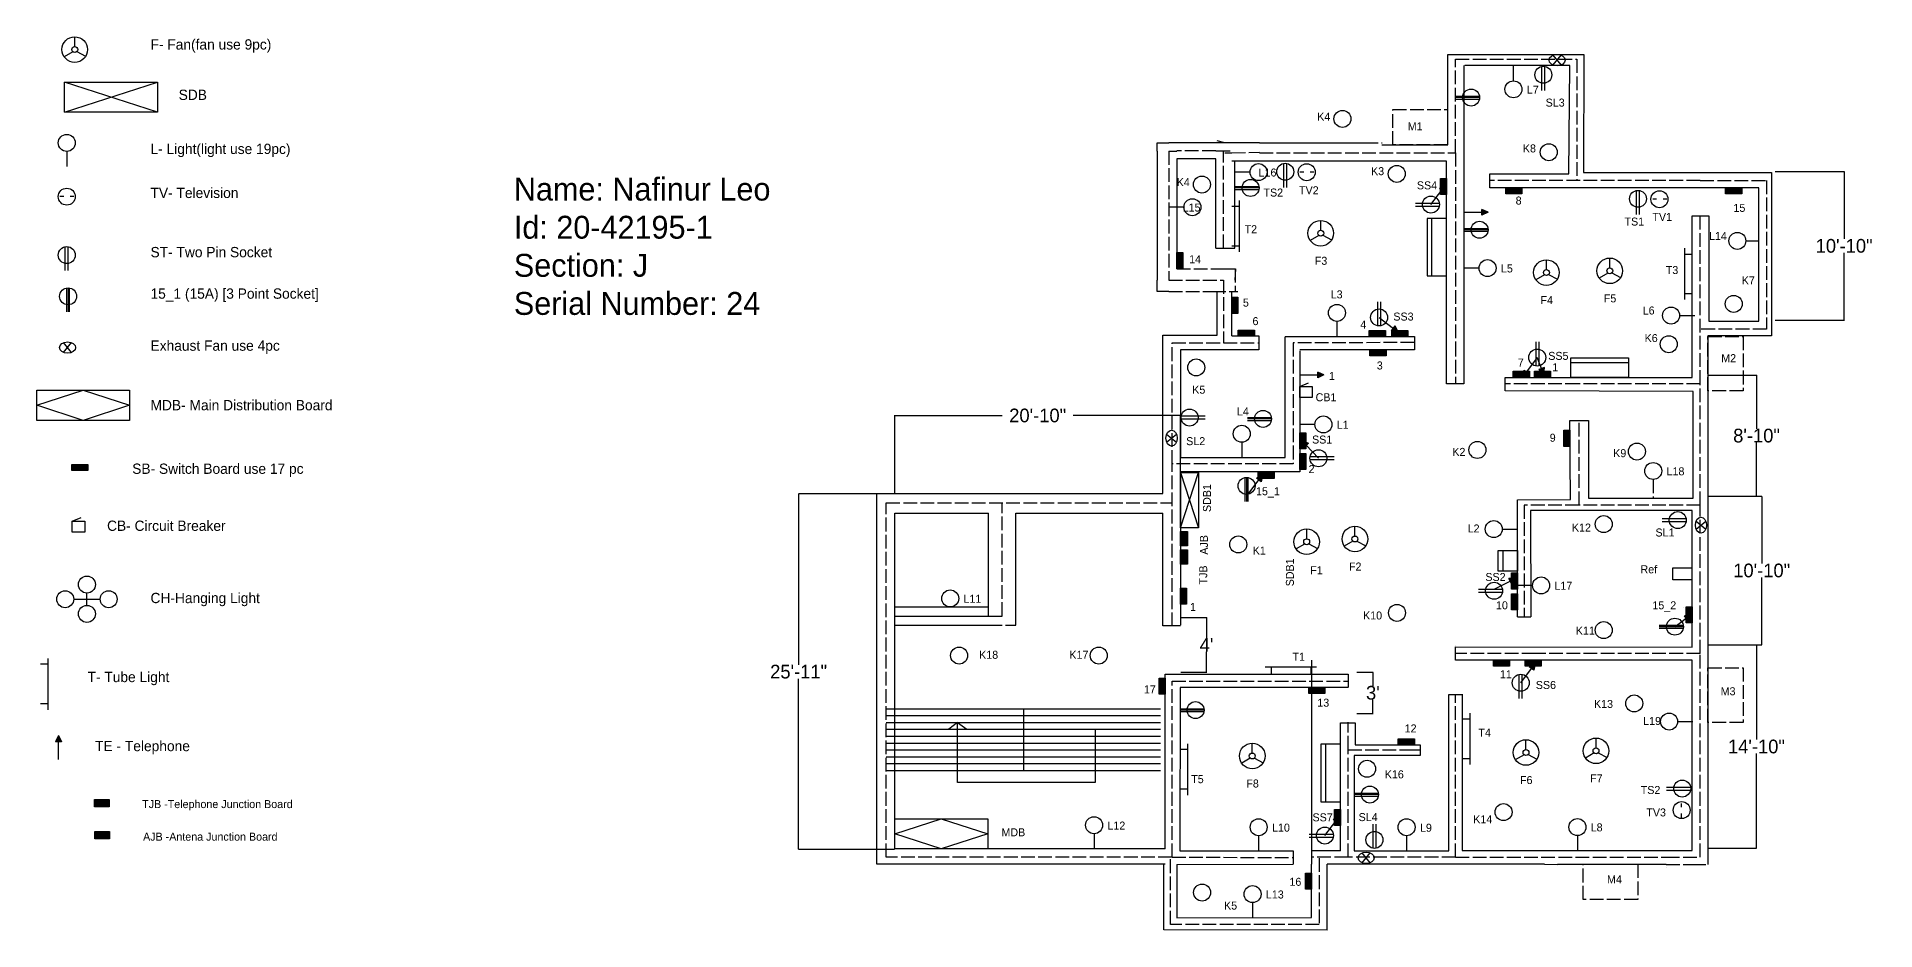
# Model space of a CAD drawing. Header units: feet. Extents: x 5882 to 13044, y -447 to 550.
# Drawn here: x 5882 to 7490, y -447 to 334 of the extents above; entities that cross this region are included whole.
import ezdxf

# ---------------------------------------------------------------- set-up
doc = ezdxf.new("R2010")
doc.units = ezdxf.units.FT
doc.header["$MEASUREMENT"] = 0
doc.linetypes.add('ACAD_ISO02W100', pattern=[15, 12, -3])
doc.dimstyles.get("Standard").update_dxf_attribs({"dimtxt": 0.18, "dimasz": 0.18, "dimexe": 0.18, "dimexo": 0.0625, "dimgap": 0.09, "dimtad": 0, "dimtih": 1, "dimtoh": 1, "dimdec": 4, "dimzin": 0, "dimdsep": 46, "dimtxsty": 'Standard', "dimcen": 0.09, "dimadec": 0, "dimazin": 0, "dimtfac": 1, "dimtdec": 4, "dimtofl": 0, "dimtmove": 0, "dimatfit": 3, "dimfxl": 1, "dimtolj": 1, "dimtzin": 0, "dimarcsym": 0})

# ---------------------------------------------------------------- blocks, each defined once
blk = doc.blocks.new('*D3')
at = {"color": 0, "linetype": 'ByBlock', "lineweight": -2, "transparency": 16777216}
for p, q in [((7344.7, -197.6), (7386.5, -197.6)), ((7386.3, -197.8), (7386.3, -280.5)), ((7386.3, -375.5), (7386.3, -292.7)), ((7344.7, -375.6), (7386.5, -375.6))]:
    blk.add_line(p, q, dxfattribs=at)
at = {"color": 0, "linetype": 'ByBlock', "transparency": 16777216}
for points in [[(7386.3, -197.8), (7386.4, -197.8), (7386.3, -197.6)], [(7386.3, -375.5), (7386.4, -375.5), (7386.3, -375.6)]]:
    blk.add_solid(points, dxfattribs=at)
at = {"layer": 'Defpoints', "color": 0, "linetype": 'ByBlock', "transparency": 16777216}
for p in [(7344.6, -197.6), (7386.3, -197.6), (7344.6, -375.6)]:
    blk.add_point(p, dxfattribs=at)
at = {"color": 0, "linetype": 'ByBlock', "transparency": 16777216, "insert": (7386.3, -286.6), "char_height": 12, "attachment_point": 5}
blk.add_mtext('\\A1;14\'-10"', dxfattribs=at)
blk = doc.blocks.new('*D4')
at = {"color": 0, "linetype": 'ByBlock', "lineweight": -2, "transparency": 16777216}
for p, q in [((7344.7, -67.6), (7391, -67.6)), ((7390.9, -67.8), (7390.9, -126.5)), ((7390.9, -197.5), (7390.9, -138.7)), ((7344.7, -197.6), (7391, -197.6))]:
    blk.add_line(p, q, dxfattribs=at)
at = {"color": 0, "linetype": 'ByBlock', "transparency": 16777216}
for points in [[(7390.8, -67.8), (7390.9, -67.8), (7390.9, -67.6)], [(7390.8, -197.5), (7390.9, -197.5), (7390.9, -197.6)]]:
    blk.add_solid(points, dxfattribs=at)
at = {"layer": 'Defpoints', "color": 0, "linetype": 'ByBlock', "transparency": 16777216}
for p in [(7344.6, -67.6), (7390.9, -67.6), (7344.6, -197.6)]:
    blk.add_point(p, dxfattribs=at)
at = {"color": 0, "linetype": 'ByBlock', "transparency": 16777216, "insert": (7390.9, -132.6), "char_height": 12, "attachment_point": 5}
blk.add_mtext('\\A1;10\'-10"', dxfattribs=at)
blk = doc.blocks.new('*D5')
at = {"color": 0, "linetype": 'ByBlock', "lineweight": -2, "transparency": 16777216}
for p, q in [((7344.7, 38.4), (7386.6, 38.4)), ((7386.4, 38.2), (7386.4, -8.5)), ((7386.4, -67.5), (7386.4, -20.7)), ((7344.7, -67.6), (7386.6, -67.6))]:
    blk.add_line(p, q, dxfattribs=at)
at = {"color": 0, "linetype": 'ByBlock', "transparency": 16777216}
for points in [[(7386.3, 38.2), (7386.4, 38.2), (7386.4, 38.4)], [(7386.3, -67.5), (7386.4, -67.5), (7386.4, -67.6)]]:
    blk.add_solid(points, dxfattribs=at)
at = {"layer": 'Defpoints', "color": 0, "linetype": 'ByBlock', "transparency": 16777216}
for p in [(7344.6, 38.4), (7386.4, 38.4), (7344.6, -67.6)]:
    blk.add_point(p, dxfattribs=at)
at = {"color": 0, "linetype": 'ByBlock', "transparency": 16777216, "insert": (7386.4, -14.6), "char_height": 12, "attachment_point": 5}
blk.add_mtext('\\A1;8\'-10"', dxfattribs=at)
blk = doc.blocks.new('*D6')
at = {"color": 0, "linetype": 'ByBlock', "lineweight": -2, "transparency": 16777216}
for p, q in [((7402.7, 216.4), (7463.2, 216.4)), ((7463, 216.2), (7463, 157.5)), ((7463, 86.5), (7463, 145.3)), ((7402.7, 86.4), (7463.2, 86.4))]:
    blk.add_line(p, q, dxfattribs=at)
at = {"color": 0, "linetype": 'ByBlock', "transparency": 16777216}
for points in [[(7463, 216.2), (7463.1, 216.2), (7463, 216.4)], [(7463, 86.5), (7463.1, 86.5), (7463, 86.4)]]:
    blk.add_solid(points, dxfattribs=at)
at = {"layer": 'Defpoints', "color": 0, "linetype": 'ByBlock', "transparency": 16777216}
for p in [(7402.6, 216.4), (7463, 216.4), (7402.6, 86.4)]:
    blk.add_point(p, dxfattribs=at)
at = {"color": 0, "linetype": 'ByBlock', "transparency": 16777216, "insert": (7463, 151.4), "char_height": 12, "attachment_point": 5}
blk.add_mtext('\\A1;10\'-10"', dxfattribs=at)
blk = doc.blocks.new('*D7')
at = {"color": 0, "linetype": 'ByBlock', "lineweight": -2, "transparency": 16777216}
for p, q in [((6632.5, -65.6), (6548.3, -65.6)), ((6548.5, -65.8), (6548.5, -215)), ((6548.5, -376.4), (6548.5, -227.2)), ((6632.5, -376.6), (6548.3, -376.6))]:
    blk.add_line(p, q, dxfattribs=at)
at = {"color": 0, "linetype": 'ByBlock', "transparency": 16777216}
for points in [[(6548.5, -65.8), (6548.6, -65.8), (6548.5, -65.6)], [(6548.5, -376.4), (6548.6, -376.4), (6548.5, -376.6)]]:
    blk.add_solid(points, dxfattribs=at)
at = {"layer": 'Defpoints', "color": 0, "linetype": 'ByBlock', "transparency": 16777216}
for p in [(6548.5, -65.6), (6632.6, -65.6), (6632.6, -376.6)]:
    blk.add_point(p, dxfattribs=at)
at = {"color": 0, "linetype": 'ByBlock', "transparency": 16777216, "insert": (6548.5, -221.1), "char_height": 12, "attachment_point": 5}
blk.add_mtext('\\A1;25\'-11"', dxfattribs=at)
blk = doc.blocks.new('*D8')
at = {"color": 0, "linetype": 'ByBlock', "lineweight": -2, "transparency": 16777216}
for p, q in [((6632.6, -65.6), (6632.6, 3.2)), ((6632.8, 3), (6726.5, 3)), ((6882.4, 3), (6788.7, 3)), ((6882.6, -65.6), (6882.6, 3.2))]:
    blk.add_line(p, q, dxfattribs=at)
at = {"color": 0, "linetype": 'ByBlock', "transparency": 16777216}
for points in [[(6632.8, 3), (6632.8, 2.9), (6632.6, 3)], [(6882.4, 3), (6882.4, 2.9), (6882.6, 3)]]:
    blk.add_solid(points, dxfattribs=at)
at = {"layer": 'Defpoints', "color": 0, "linetype": 'ByBlock', "transparency": 16777216}
for p in [(6882.6, 3), (6632.6, -65.6), (6882.6, -65.6)]:
    blk.add_point(p, dxfattribs=at)
at = {"color": 0, "linetype": 'ByBlock', "transparency": 16777216, "insert": (6757.6, 3), "char_height": 12, "attachment_point": 5}
blk.add_mtext('\\A1;20\'-10"', dxfattribs=at)
blk = doc.blocks.new('*D9')
at = {"color": 0, "linetype": 'ByBlock', "lineweight": -2, "transparency": 16777216}
for p, q in [((6882.7, -173.6), (6905.5, -173.6)), ((6905.3, -173.8), (6905.3, -191.5)), ((6905.3, -221.5), (6905.3, -203.7)), ((6882.7, -221.6), (6905.5, -221.6))]:
    blk.add_line(p, q, dxfattribs=at)
at = {"color": 0, "linetype": 'ByBlock', "transparency": 16777216}
for points in [[(6905.3, -173.8), (6905.4, -173.8), (6905.3, -173.6)], [(6905.3, -221.5), (6905.4, -221.5), (6905.3, -221.6)]]:
    blk.add_solid(points, dxfattribs=at)
at = {"layer": 'Defpoints', "color": 0, "linetype": 'ByBlock', "transparency": 16777216}
for p in [(6882.6, -173.6), (6882.6, -221.6), (6905.3, -221.6)]:
    blk.add_point(p, dxfattribs=at)
at = {"color": 0, "linetype": 'ByBlock', "transparency": 16777216, "insert": (6905.3, -197.6), "char_height": 12, "attachment_point": 5}
blk.add_mtext("\\A1;4'", dxfattribs=at)
blk = doc.blocks.new('*D10')
at = {"color": 0, "linetype": 'ByBlock', "lineweight": -2, "transparency": 16777216}
for p, q in [((7036.7, -221.6), (7051, -221.6)), ((7050.8, -221.8), (7050.8, -233.5)), ((7050.8, -257.5), (7050.8, -245.7)), ((7036.7, -257.6), (7051, -257.6))]:
    blk.add_line(p, q, dxfattribs=at)
at = {"color": 0, "linetype": 'ByBlock', "transparency": 16777216}
for points in [[(7050.8, -221.8), (7050.8, -221.8), (7050.8, -221.6)], [(7050.8, -257.5), (7050.8, -257.5), (7050.8, -257.6)]]:
    blk.add_solid(points, dxfattribs=at)
at = {"layer": 'Defpoints', "color": 0, "linetype": 'ByBlock', "transparency": 16777216}
for p in [(7036.6, -221.6), (7036.6, -257.6), (7050.8, -257.6)]:
    blk.add_point(p, dxfattribs=at)
at = {"color": 0, "linetype": 'ByBlock', "transparency": 16777216, "insert": (7050.8, -239.6), "char_height": 12, "attachment_point": 5}
blk.add_mtext("\\A1;3'", dxfattribs=at)

msp = doc.modelspace()

# ---------------------------------------------------------------- hatches: boundary and pattern name
at = {"linetype": 'ByBlock'}
h = msp.add_hatch(color=256, dxfattribs=at)
h.dxf.hatch_style = 1
h.paths.add_polyline_path([(7109.9, 196.3), (7115.2, 196.3), (7115.2, 210.4), (7109.9, 210.4)])
h = msp.add_hatch(color=256, dxfattribs=at)
h.dxf.hatch_style = 1
h.paths.add_polyline_path([(7114.4, 204.5), (7109.1, 201.7), (7113.2, 198.5)])
h = msp.add_hatch(color=256, dxfattribs=at)
h.dxf.hatch_style = 1
h.paths.add_polyline_path([(7181.1, 197.1), (7181.1, 202.3), (7167, 202.3), (7167, 197.1)])
h = msp.add_hatch(color=256, dxfattribs=at)
h.dxf.hatch_style = 1
h.paths.add_polyline_path([(7373.4, 197.1), (7373.4, 202.3), (7359.3, 202.3), (7359.3, 197.1)])
h = msp.add_hatch(color=256, dxfattribs=at)
h.dxf.hatch_style = 1
h.paths.add_polyline_path([(7151.6, 180.8), (7146.2, 183.4), (7146.2, 178.2)])
h = msp.add_hatch(color=256, dxfattribs=at)
h.dxf.hatch_style = 1
h.paths.add_polyline_path([(6879.2, 131.5), (6884.5, 131.5), (6884.5, 145.6), (6879.2, 145.6)])
h = msp.add_hatch(color=256, dxfattribs=at)
h.dxf.hatch_style = 1
h.paths.add_polyline_path([(6927.3, 92.4), (6932.6, 92.4), (6932.6, 106.5), (6927.3, 106.5)])
h = msp.add_hatch(color=256, dxfattribs=at)
h.dxf.hatch_style = 1
h.paths.add_polyline_path([(7073, 76), (7070.3, 81.4), (7067.1, 77.2)])
h = msp.add_hatch(color=256, dxfattribs=at)
h.dxf.hatch_style = 1
h.paths.add_polyline_path([(6947.2, 77.8), (6933.1, 77.8), (6933.1, 72.6), (6947.2, 72.6)])
h = msp.add_hatch(color=256, dxfattribs=at)
h.dxf.hatch_style = 1
h.paths.add_polyline_path([(7061.7, 77.4), (7047.6, 77.4), (7047.6, 72.2), (7061.7, 72.2)])
h = msp.add_hatch(color=256, dxfattribs=at)
h.dxf.hatch_style = 1
h.paths.add_polyline_path([(7081.5, 77.4), (7067.4, 77.4), (7067.4, 72.2), (7081.5, 72.2)])
h = msp.add_hatch(color=256, dxfattribs=at)
h.dxf.hatch_style = 1
h.paths.add_polyline_path([(7062.3, 60.5), (7048.2, 60.5), (7048.2, 55.2), (7062.3, 55.2)])
h = msp.add_hatch(color=256, dxfattribs=at)
h.dxf.hatch_style = 1
h.paths.add_polyline_path([(7008, 38.5), (7002.6, 41.1), (7002.6, 35.9)])
h = msp.add_hatch(color=256, dxfattribs=at)
h.dxf.hatch_style = 1
h.paths.add_polyline_path([(7187.7, 41.7), (7173.6, 41.7), (7173.6, 36.4), (7187.7, 36.4)])
h = msp.add_hatch(color=256, dxfattribs=at)
h.dxf.hatch_style = 1
h.paths.add_polyline_path([(7181.8, 36.9), (7187.1, 39.6), (7183, 42.8)])
h = msp.add_hatch(color=256, dxfattribs=at)
h.dxf.hatch_style = 1
h.paths.add_polyline_path([(7206.3, 41.7), (7192.2, 41.7), (7192.2, 36.4), (7206.3, 36.4)])
h = msp.add_hatch(color=256, dxfattribs=at)
h.dxf.hatch_style = 1
h.paths.add_polyline_path([(7200.8, 45.1), (7195.9, 43.2), (7200.3, 39.1)])
h = msp.add_hatch(color=256, dxfattribs=at)
h.dxf.hatch_style = 1
h.paths.add_polyline_path([(6986.8, -26.1), (6992.1, -26.1), (6992.1, -12), (6986.8, -12)])
h = msp.add_hatch(color=256, dxfattribs=at)
h.dxf.hatch_style = 1
h.paths.add_polyline_path([(7217.8, -24), (7223.1, -24), (7223.1, -9.9), (7217.8, -9.9)])
h = msp.add_hatch(color=256, dxfattribs=at)
h.dxf.hatch_style = 1
h.paths.add_polyline_path([(6986.8, -44.2), (6992.1, -44.2), (6992.1, -30.1), (6986.8, -30.1)])
h = msp.add_hatch(color=256, dxfattribs=at)
h.dxf.hatch_style = 1
h.paths.add_polyline_path([(6988.8, -18.9), (6990.6, -24.7), (6994.4, -21.1)])
h = msp.add_hatch(color=256, dxfattribs=at)
h.dxf.hatch_style = 1
h.paths.add_polyline_path([(5926.8, -45.1), (5926.8, -39.8), (5912.7, -39.8), (5912.7, -45.1)])
h = msp.add_hatch(color=256, dxfattribs=at)
h.dxf.hatch_style = 1
h.paths.add_polyline_path([(6950.5, -46.8), (6950.5, -52.1), (6964.6, -52.1), (6964.6, -46.8)])
h = msp.add_hatch(color=256, dxfattribs=at)
h.dxf.hatch_style = 1
h.paths.add_polyline_path([(6954.4, -49), (6949.1, -51.8), (6953.2, -54.9)])
h = msp.add_hatch(color=256)
h.dxf.hatch_style = 1
h.paths.add_polyline_path([(6888.7, -98.3), (6882.5, -98.3), (6882.5, -111), (6888.7, -111)])
h = msp.add_hatch(color=256)
h.dxf.hatch_style = 1
h.paths.add_polyline_path([(6888.7, -114.4), (6882.5, -114.4), (6882.5, -127.1), (6888.7, -127.1)])
h = msp.add_hatch(color=256, dxfattribs=at)
h.dxf.hatch_style = 1
h.paths.add_polyline_path([(7175.6, -139.3), (7169.6, -139.5), (7172, -144.2)])
h = msp.add_hatch(color=256, dxfattribs=at)
h.dxf.hatch_style = 1
h.paths.add_polyline_path([(7172.1, -148.8), (7177.3, -148.8), (7177.3, -134.7), (7172.1, -134.7)])
h = msp.add_hatch(color=256, dxfattribs=at)
h.dxf.hatch_style = 1
h.paths.add_polyline_path([(6882.5, -162.1), (6887.8, -162.1), (6887.8, -148), (6882.5, -148)])
h = msp.add_hatch(color=256, dxfattribs=at)
h.dxf.hatch_style = 1
h.paths.add_polyline_path([(7172.1, -167.1), (7177.3, -167.1), (7177.3, -153), (7172.1, -153)])
h = msp.add_hatch(color=256, dxfattribs=at)
h.dxf.hatch_style = 1
h.paths.add_polyline_path([(7329.2, -171.1), (7323.3, -172.2), (7326.4, -176.4)])
h = msp.add_hatch(color=256, dxfattribs=at)
h.dxf.hatch_style = 1
h.paths.add_polyline_path([(7324.8, -178.3), (7330.1, -178.3), (7330.1, -164.2), (7324.8, -164.2)])
h = msp.add_hatch(color=256, dxfattribs=at)
h.dxf.hatch_style = 1
h.paths.add_polyline_path([(7170.4, -211), (7156.2, -211), (7156.2, -216.2), (7170.4, -216.2)])
h = msp.add_hatch(color=256, dxfattribs=at)
h.dxf.hatch_style = 1
h.paths.add_polyline_path([(7198.1, -211), (7184, -211), (7184, -216.2), (7198.1, -216.2)])
h = msp.add_hatch(color=256, dxfattribs=at)
h.dxf.hatch_style = 1
h.paths.add_polyline_path([(7192.9, -213.9), (7187.5, -216.7), (7191.7, -219.8)])
h = msp.add_hatch(color=256, dxfattribs=at)
h.dxf.hatch_style = 1
h.paths.add_polyline_path([(6864, -240.8), (6869.2, -240.8), (6869.2, -226.6), (6864, -226.6)])
h = msp.add_hatch(color=256, dxfattribs=at)
h.dxf.hatch_style = 1
h.paths.add_polyline_path([(7008.9, -234.9), (6994.8, -234.9), (6994.8, -240.1), (7008.9, -240.1)])
h = msp.add_hatch(color=256, dxfattribs=at)
h.dxf.hatch_style = 1
h.paths.add_polyline_path([(5901.2, -276.8), (5898.6, -282.3), (5903.8, -282.3)])
h = msp.add_hatch(color=256, dxfattribs=at)
h.dxf.hatch_style = 1
h.paths.add_polyline_path([(7087.1, -279.8), (7073, -279.8), (7073, -285), (7087.1, -285)])
h = msp.add_hatch(color=256)
h.dxf.hatch_style = 1
h.paths.add_polyline_path([(5932.6, -333), (5932.6, -339.2), (5945.4, -339.2), (5945.4, -333)])
h = msp.add_hatch(color=256, dxfattribs=at)
h.dxf.hatch_style = 1
h.paths.add_polyline_path([(7021.6, -347.5), (7016.2, -350.3), (7020.4, -353.5)])
h = msp.add_hatch(color=256, dxfattribs=at)
h.dxf.hatch_style = 1
h.paths.add_polyline_path([(7017.1, -355.7), (7022.4, -355.7), (7022.4, -341.6), (7017.1, -341.6)])
h = msp.add_hatch(color=256)
h.dxf.hatch_style = 1
h.paths.add_polyline_path([(5932.9, -361), (5932.9, -367.2), (5945.7, -367.2), (5945.7, -361)])
h = msp.add_hatch(color=256, dxfattribs=at)
h.dxf.hatch_style = 1
h.paths.add_polyline_path([(6991.8, -411.4), (6997, -411.4), (6997, -397.3), (6991.8, -397.3)])

# ---------------------------------------------------------------- linework, layer by layer
for p, q in [((5915.3, 325.8), (5915.3, 334.4)), ((5913.6, 321.3), (5906.1, 316.9)), ((5917.2, 321.4), (5924.8, 317.3)), ((6862.2, 234.4), (6862.2, 121.5)), ((6862.2, 234.4), (6862.2, 121.5)), ((6930.1, 149.5), (6930.1, 225.6)), ((7005.2, 165.1), (7005.2, 173.7)), ((7102.5, 125.1), (7102.5, 175.4)), ((7003.4, 160.6), (6995.9, 156.2)), ((7007, 160.7), (7014.7, 156.6)), ((7202.6, 130.7), (7202.6, 139.3)), ((7258, 132.2), (7258, 140.8)), ((7200.9, 126.2), (7193.4, 121.8)), ((7204.5, 126.3), (7212.2, 122.3)), ((7256.3, 127.7), (7248.8, 123.3)), ((7259.9, 127.8), (7267.5, 123.8)), ((7198.3, 44.2), (7194.6, 53.7)), ((7274.4, 49.2), (7224.1, 49.2)), ((6992.9, -104.9), (6992.9, -96.3)), ((7035.1, -102.4), (7035.1, -93.8)), ((6991.1, -109.4), (6983.6, -113.7)), ((6994.7, -109.2), (7002.4, -113.3)), ((7033.3, -106.9), (7025.8, -111.3)), ((7036.9, -106.8), (7044.6, -110.9)), ((7164.6, -115.1), (7164.6, -133.1)), ((7177.3, -133.1), (7160.3, -133.1)), ((7313.1, -140.7), (7313.1, -130.3)), ((7313.1, -130.3), (7330, -130.3)), ((7330, -140.7), (7313.1, -140.7)), ((7330.1, -377.6), (7330.1, -211)), ((6625.1, -253.5), (6865.1, -253.5)), ((6745.1, -253.5), (6745.1, -301.5)), ((6625.1, -259.5), (6865.1, -259.5)), ((6625.1, -265.5), (6865.1, -265.5)), ((6625.1, -271.5), (6865.1, -271.5)), ((6687.5, -265.5), (6679.8, -271.5)), ((6687.5, -317.9), (6687.5, -265.5)), ((6687.5, -265.5), (6687.5, -265.5)), ((6687.5, -265.5), (6695.7, -271.5)), ((6807.9, -271.5), (6807.9, -317.9)), ((6625.1, -277.5), (6865.1, -277.5)), ((6625.1, -283.5), (6865.1, -283.5)), ((6945.3, -292.2), (6945.3, -283.6)), ((7009.6, -334.8), (7009.6, -284.5)), ((7184.7, -289.2), (7184.7, -280.6)), ((7246, -287.7), (7246, -279.1)), ((6625.1, -289.5), (6865.1, -289.5)), ((6625.1, -295.5), (6865.1, -295.5)), ((6625.1, -301.5), (6865.1, -301.5)), ((6745.1, -301.5), (6745.1, -307.5)), ((6943.6, -296.7), (6936.1, -301.1)), ((6947.2, -296.6), (6954.8, -300.7)), ((7183, -293.7), (7175.4, -298.1)), ((7186.6, -293.6), (7194.2, -297.7)), ((7244.3, -292.2), (7236.8, -296.6)), ((7247.9, -292.1), (7255.6, -296.2)), ((6625.1, -307.5), (6865.1, -307.5)), ((6807.9, -317.9), (6687.5, -317.9)), ((6879.2, -389.8), (6981.1, -389.6))]:
    msp.add_line(p, q)
for p, q in [((7116.5, 239.8), (7116.5, 318.9)), ((7116.5, 318.9), (7235.3, 318.9)), ((7130.4, 309.1), (7130.4, 30.7)), ((7223.2, 309.1), (7131.3, 309.1)), ((7173.8, 295.8), (7173.8, 309.1)), ((7198.6, 287.5), (7198.6, 308.5)), ((7201.2, 287.5), (7201.2, 308.4)), ((7208.4, 309.7), (7215.4, 318.3)), ((7215.4, 309.7), (7208.4, 318.3)), ((7222.3, 214.5), (7223.2, 309.1)), ((7235.3, 318.9), (7234.9, 215.7)), ((5906.5, 268.5), (5987.7, 294.8)), ((5987.7, 268.5), (5906.5, 294.8)), ((7123.1, 282.4), (7144, 282.4)), ((7144.2, 281.2), (7123.1, 281.2)), ((7123.1, 279.9), (7144, 279.9)), ((6951.5, 241.5), (6921.4, 241.5)), ((6951.5, 241.5), (7043.3, 241.5)), ((5908.3, 234), (5908.3, 220.8)), ((6913.4, 149.5), (6913.4, 227.5)), ((6951.5, 225.6), (6927.3, 225.6)), ((7115.2, 225.6), (6951.5, 225.6)), ((7058.6, 239.8), (7116.5, 239.8)), ((7115.2, 30.7), (7115.2, 225.6)), ((6943.4, 216), (6930.1, 216)), ((6972.8, 202.6), (6972.8, 223.6)), ((6975.4, 202.6), (6975.4, 223.6)), ((6990.4, 215.9), (6987, 215.9)), ((6999.3, 215.9), (6995.9, 215.9)), ((7153.1, 202.3), (7153.1, 214.5)), ((7153.1, 214.5), (7222.3, 214.5)), ((7234.9, 215.7), (7399.4, 215.7)), ((7399.6, 215.7), (7399.6, 72.7)), ((5905.7, 194.5), (5902.4, 194.5)), ((5914.6, 194.5), (5911.3, 194.5)), ((6930.1, 203.3), (6951.1, 203.3)), ((6951.2, 202.1), (6930.1, 202.1)), ((6930.1, 200.8), (6951.1, 200.8)), ((7101.6, 187.6), (7111.1, 200.1)), ((7114.4, 204.5), (7109.1, 201.7)), ((7113.2, 198.5), (7109.1, 201.7)), ((7114.4, 204.5), (7113.2, 198.5)), ((7388.5, 202.3), (7153.1, 202.3)), ((7281.4, 179), (7281.4, 199.9)), ((7284, 179), (7284, 199.9)), ((7388.5, 85.6), (7388.5, 202.3)), ((6885.5, 185.3), (6872.2, 185.3)), ((6933.9, 185.9), (6927.3, 185.9)), ((6933.9, 191), (6933.9, 146.1)), ((7088, 188.8), (7108.9, 188.8)), ((7088, 186.3), (7108.9, 186.3)), ((7130.4, 180.8), (7146.2, 180.8)), ((7151.6, 180.8), (7146.2, 183.4)), ((7146.2, 178.2), (7146.2, 183.4)), ((7151.6, 180.8), (7146.2, 178.2)), ((7299, 192.2), (7295.6, 192.2)), ((7307.9, 192.2), (7304.6, 192.2)), ((7330.1, 36.4), (7330.2, 177.8)), ((7330.2, 177.8), (7344.8, 177.8)), ((7344.8, 177.8), (7344.8, 85.6)), ((7130.4, 166.7), (7151.4, 166.7)), ((7151.5, 165.5), (7130.4, 165.5)), ((7130.4, 164.2), (7151.4, 164.2)), ((5907, 129.8), (5907, 150.8)), ((5909.6, 129.8), (5909.6, 150.8)), ((6933.9, 151.2), (6927.3, 151.2)), ((7323.6, 104.6), (7323.6, 149.5)), ((7143.6, 132), (7130.4, 132)), ((7323.6, 144.3), (7330.2, 144.3)), ((5908.3, 93.7), (5908.3, 114.6)), ((5909.5, 114.7), (5909.5, 93.7)), ((5910.8, 93.7), (5910.8, 114.6)), ((6914.7, 73.4), (6914.7, 111.5)), ((6927.3, 72.6), (6927.3, 111.5)), ((7054.9, 102.5), (7054.9, 81.5)), ((7057.4, 102.5), (7057.4, 81.5)), ((7323.6, 109.7), (7330.2, 109.7)), ((7019.4, 85.4), (7019.4, 72.2)), ((7056.2, 88.8), (7068.7, 79.3)), ((7067.1, 77.2), (7070.3, 81.4)), ((7073, 76), (7070.3, 81.4)), ((7319.1, 90.5), (7332.3, 90.5)), ((7344.8, 85.6), (7388.5, 85.6)), ((5905.6, 58.3), (5912.5, 66.8)), ((5912.5, 58.3), (5905.6, 66.8)), ((6867.2, -65.2), (6867.2, 73.4)), ((6867.2, 73.4), (6914.7, 73.4)), ((6927.3, 72.6), (6951.1, 72.6)), ((6951.1, 72.6), (6951.1, 60.6)), ((6974.1, 72.2), (7087.1, 72.2)), ((6974.1, -33.6), (6974.1, 71.8)), ((7073, 76), (7067.1, 77.2)), ((7087.1, 72.2), (7087.1, 60.5)), ((7193.3, 67.4), (7193.3, 46.4)), ((7195.9, 67.4), (7195.9, 46.4)), ((7399.6, 72.7), (7343.9, 72.7)), ((7343.9, 72.7), (7343.9, -389.8)), ((6951.1, 60.6), (6882.4, 60.6)), ((6882.4, 60.6), (6882.4, -33.6)), ((7087.1, 60.5), (6986.8, 60.5)), ((6986.8, 59.7), (6986.8, -46.2)), ((7194.6, 53.7), (7185.1, 41.2)), ((6986.8, 38.5), (7002.6, 38.5)), ((7008, 38.5), (7002.6, 41.1)), ((7002.6, 35.9), (7002.6, 41.1)), ((7008, 38.5), (7002.6, 35.9)), ((7166.4, 36.4), (7330.1, 36.4)), ((7166.4, 24.5), (7166.4, 36.4)), ((7181.8, 36.9), (7183, 42.8)), ((7181.8, 36.9), (7187.1, 39.6)), ((7183, 42.8), (7187.1, 39.6)), ((7200.8, 45.1), (7195.9, 43.2)), ((7200.3, 39.1), (7195.9, 43.2)), ((7200.3, 39.1), (7200.8, 45.1)), ((5882.1, 12), (5922.7, 25.2)), ((5922.7, 25.2), (5963.3, 12)), ((6986.8, 28.3), (6994.6, 31.7)), ((7130.4, 30.7), (7115.2, 30.7)), ((7330.9, 24.1), (7166.4, 24.5)), ((7331.1, -69.3), (7330.9, 24.1)), ((5922.7, -1.2), (5882.1, 12)), ((5963.3, 12), (5922.7, -1.2)), ((6904.1, 2.4), (6883.1, 2.4)), ((6941.1, 1.3), (6962, 1.3)), ((6962.2, 0.1), (6941.1, 0.1)), ((6870.4, -13.2), (6879, -20.2)), ((6870.4, -20.2), (6879, -13.2)), ((6904.1, -0.1), (6883.1, -0.1)), ((6941.1, -1.2), (6962, -1.2)), ((7000.1, -4.8), (6986.8, -4.8)), ((7223.7, -70.4), (7223.1, -1.3)), ((7223.1, -1.3), (7231.1, -1.3)), ((7231.1, -1.3), (7239.5, -1.3)), ((7239.5, -1.3), (7239.5, -69.3)), ((6936.1, -20.3), (6936.1, -33.6)), ((6988.8, -18.9), (6990.6, -24.7)), ((6988.8, -18.9), (6994.4, -21.1)), ((6994.4, -21.1), (6990.6, -24.7)), ((7003.2, -34.4), (6992.5, -22.9)), ((6882.4, -33.6), (6974.1, -33.6)), ((6986.8, -46.2), (6882.5, -46.2)), ((6882.5, -46.8), (6882.5, -180.5)), ((6882.5, -46.8), (6898.3, -95.3)), ((6882.5, -95.3), (6898.3, -46.8)), ((7016.9, -33.1), (6995.9, -33.1)), ((7016.9, -35.6), (6995.9, -35.6)), ((6939.1, -72.2), (6939.1, -51.2)), ((6940.3, -51.1), (6940.3, -72.2)), ((6941.6, -72.2), (6941.6, -51.2)), ((6941.6, -65.9), (6951.1, -53.3)), ((6954.4, -49), (6949.1, -51.8)), ((6953.2, -54.9), (6949.1, -51.8)), ((6954.4, -49), (6953.2, -54.9)), ((6616.9, -389.5), (6616.9, -65.2)), ((6616.9, -65.2), (6867.2, -65.2)), ((7177.3, -70.7), (7223.7, -70.4)), ((7177.3, -173.1), (7177.3, -70.7)), ((7330.1, -80), (7188.8, -80.1)), ((7188.8, -80.1), (7188.9, -173)), ((7239.5, -69.3), (7331.1, -69.3)), ((7330.1, -199.7), (7330.1, -80)), ((5913.1, -89.5), (5920.9, -86.1)), ((6632.6, -376), (6632.6, -82.4)), ((6632.6, -82.4), (6714.6, -82.4)), ((6714.6, -172.4), (6714.6, -82.4)), ((6738.6, -82.4), (6867.2, -82.4)), ((6738.6, -172.4), (6738.6, -82.4)), ((6867.2, -180.9), (6867.2, -82.4)), ((7163.9, -96.3), (7177.1, -96.3)), ((7303.9, -87.2), (7324.8, -87.2)), ((7303.9, -89.8), (7324.8, -89.8)), ((7333.6, -89.4), (7342.1, -96.4)), ((7333.6, -96.4), (7342.1, -89.4)), ((7156.8, -149), (7170.8, -141.8)), ((7175.6, -139.3), (7169.6, -139.5)), ((7172, -144.2), (7169.6, -139.5)), ((7175.6, -139.3), (7172, -144.2)), ((5914.4, -157.7), (5937.6, -157.7)), ((5926, -157.7), (5926, -152.3)), ((5926, -163.1), (5926, -157.7)), ((7143.1, -149), (7164.1, -149)), ((7143.1, -151.6), (7164.1, -151.6)), ((7190.5, -145.6), (7177.3, -145.6)), ((6632.6, -164.4), (6714.6, -164.4)), ((6632.6, -172.4), (6714.6, -172.4)), ((7177.3, -173.1), (7188.9, -173)), ((7315, -181.7), (7324.8, -174.3)), ((7322.4, -164.8), (7322.4, -164.8)), ((7329.2, -171.1), (7323.3, -172.2)), ((7326.4, -176.4), (7323.3, -172.2)), ((7329.2, -171.1), (7326.4, -176.4)), ((6632.6, -180.4), (6714.6, -180.4)), ((6882.5, -180.9), (6867.2, -180.9)), ((7301.3, -180.4), (7322.3, -180.4)), ((7322.4, -181.7), (7301.3, -181.7)), ((7301.3, -183), (7322.3, -183)), ((7123.2, -198.6), (7123.2, -198.6)), ((7123.2, -211), (7123.2, -199.3)), ((7123.2, -199.3), (7330.1, -199.7)), ((5891.9, -214.6), (5885.3, -214.6)), ((5891.9, -209.5), (5891.9, -254.4)), ((6869.2, -376), (6869.2, -223.3)), ((6869.2, -223.3), (7029.1, -223.3)), ((6956.7, -216.7), (7001.6, -216.7)), ((6961.8, -216.7), (6961.8, -223.3)), ((6996.4, -216.7), (6996.4, -223.3)), ((6997, -211), (6997, -377.6)), ((7029.1, -223.3), (7029.1, -229.3)), ((7330.1, -211), (7123.2, -211)), ((7178.8, -244.4), (7178.8, -223.5)), ((7180.1, -230.8), (7189.6, -218.3)), ((7181.4, -244.4), (7181.4, -223.5)), ((7192.9, -213.9), (7187.5, -216.7)), ((7191.7, -219.8), (7187.5, -216.7)), ((7192.9, -213.9), (7191.7, -219.8)), ((6882.1, -234.9), (6881.9, -377.8)), ((7028.9, -234.9), (6882.1, -234.9)), ((7029.1, -229.3), (7029.1, -234.9)), ((7029.1, -234.9), (7029.1, -234.9)), ((7117.1, -377.9), (7117.1, -241.1)), ((7117.1, -241.1), (7129, -241.1)), ((7129, -240.8), (7129, -377.6)), ((5891.9, -249.3), (5885.3, -249.3)), ((6882, -253.5), (6903, -253.5)), ((6903.1, -254.7), (6882, -254.7)), ((6882, -256), (6903, -256)), ((7022.4, -377.9), (7022.4, -265.8)), ((7022.4, -265.8), (7035.2, -265.8)), ((7035.2, -265.8), (7035.2, -285)), ((7135.6, -262.5), (7129, -262.5)), ((7135.6, -257.4), (7135.6, -302.3)), ((7317.4, -264.7), (7330.6, -264.7)), ((5901.2, -276.8), (5898.6, -282.3)), ((5903.8, -282.3), (5898.6, -282.3)), ((5901.2, -276.8), (5903.8, -282.3)), ((5901.2, -298), (5901.2, -282.3)), ((6888.6, -289.2), (6882, -289.2)), ((6888.6, -284.1), (6888.6, -329)), ((7035.2, -285), (7092.1, -285)), ((7092.1, -285), (7092.1, -294.3)), ((7092.1, -294.3), (7034.5, -294.3)), ((7034.5, -294.3), (7034.5, -377.9)), ((7135.6, -297.2), (7129, -297.2)), ((6888.6, -323.9), (6882, -323.9)), ((7034.5, -327.4), (7055.5, -327.4)), ((7055.6, -328.6), (7034.5, -328.6)), ((7034.5, -329.9), (7055.5, -329.9)), ((7307.7, -322), (7328.7, -322)), ((7307.7, -324.6), (7328.7, -324.6)), ((7320.9, -339.6), (7320.9, -336.3)), ((6632.6, -362.8), (6673.3, -349.7)), ((6673.3, -349.7), (6713.9, -362.8)), ((7008.8, -364.4), (7018.3, -351.9)), ((7021.6, -347.5), (7016.2, -350.3)), ((7020.4, -353.5), (7016.2, -350.3)), ((7021.6, -347.5), (7020.4, -353.5)), ((7320.9, -348.5), (7320.9, -345.2)), ((6673.3, -376), (6632.6, -362.8)), ((6713.9, -362.8), (6673.3, -376)), ((6806.9, -362.8), (6806.9, -376)), ((6950.9, -364.6), (6950.9, -377.8)), ((6995.1, -363.1), (7016.1, -363.1)), ((6995.1, -365.7), (7016.1, -365.7)), ((7050.9, -354.6), (7050.9, -375.5)), ((7053.5, -354.6), (7053.5, -375.5)), ((7080.3, -364.6), (7080.3, -377.9)), ((7229.7, -364.4), (7229.7, -377.6)), ((6869.2, -376), (6632.6, -376)), ((6881.9, -377.8), (6981.1, -377.8)), ((7022.4, -377.9), (6997, -377.9)), ((7034.5, -377.9), (7117.1, -377.9)), ((7041.4, -388.2), (7048.4, -379.6)), ((7048.4, -388.2), (7041.4, -379.6)), ((7129, -377.6), (7307.2, -377.6)), ((7307.2, -377.6), (7330.1, -377.6)), ((6869.2, -389.5), (6616.9, -389.5)), ((6867.9, -447), (6867.9, -389)), ((6879.2, -389.8), (6879.2, -436.5)), ((6997, -436.1), (6997, -389.5)), ((7201, -389.5), (7010.8, -389.5)), ((7010.8, -447.3), (7010.8, -389.5)), ((7307.2, -389.8), (7212.3, -389.8)), ((7307.2, -392.6), (7307.2, -392.6)), ((6945.6, -423.1), (6945.6, -436.3)), ((7010.8, -447.3), (6867.9, -447)), ((6879.2, -436.5), (6997, -436.1))]:
    msp.add_line(p, q, dxfattribs=at)
at = {"linetype": 'ACAD_ISO02W100'}
for p, q in [((7123.1, 232.8), (7123.1, 314.7)), ((7123.1, 314.7), (7229.1, 314.7)), ((7229.1, 314.7), (7229.1, 208.7)), ((6921.4, 241.5), (6914.7, 243.2)), ((7043.3, 241.5), (7059, 241.5)), ((6872.2, 234.4), (6872.2, 121.5)), ((6872.2, 234.4), (6872.2, 121.5)), ((6913.4, 234.5), (6879.2, 234.5)), ((6920.1, 149.5), (6920.1, 232.9)), ((6920.2, 232.8), (6920.2, 234.5)), ((6921.4, 232.9), (6927.3, 232.9)), ((6921.5, 232.8), (6921.5, 232.9)), ((6927.3, 232.9), (6951.5, 233.5)), ((6951.5, 232.8), (7123.1, 232.8)), ((7123.1, 232.8), (7123.1, 66.8)), ((7130.1, 232.7), (7130.1, 232.7)), ((7337.1, 208.7), (7153.1, 208.7)), ((7337.1, 208.7), (7395.1, 208.7)), ((7395.1, 208.7), (7395.1, 78.7)), ((7337.1, 30.7), (7337.1, 178.7)), ((7377, 155.8), (7388.5, 155.8)), ((6879.2, 131.5), (6920.1, 131.5)), ((6930.3, 131.5), (6930.3, 111.5)), ((6872.2, 121.5), (6920.1, 121.5)), ((6920.1, 121.5), (6920.1, 66.7)), ((6872.2, 111.5), (6910.1, 111.5)), ((6910.1, 111.5), (6932.6, 111.5)), ((6875.1, -39.3), (6875.1, 66.7)), ((6875.1, 66.7), (6951.1, 66.7)), ((7087.1, 66.8), (6981.1, 66.7)), ((6981.1, 66.7), (6981.1, -39.3)), ((7123.1, 66.8), (7123.1, 30.5)), ((7395.1, 78.7), (7337.1, 78.7)), ((7231.1, 30.7), (7166.4, 30.7)), ((7337.1, 30.7), (7231.1, 30.7)), ((7337.1, -75.3), (7337.1, 30.7)), ((7231.1, -75.3), (7231.1, -1.3)), ((6875.1, -181.3), (6875.1, -39.3)), ((6981.1, -39.3), (6875.1, -39.3)), ((7296, -52.9), (7296, -69.3)), ((6625.1, -383.3), (6625.1, -73.3)), ((6625.1, -73.3), (6875.1, -73.3)), ((6726.6, -172.4), (6726.6, -73.3)), ((7231.1, -75.3), (7183.1, -75.3)), ((7183.1, -75.3), (7183.1, -75.3)), ((7183.1, -75.3), (7183.1, -173.3)), ((7337.1, -75.3), (7231.1, -75.3)), ((7337.1, -205.3), (7337.1, -75.3)), ((6714.6, -172.4), (6726.6, -172.4)), ((6738.6, -180.4), (6738.6, -172.4)), ((6714.6, -180.4), (6738.6, -180.4)), ((7193.1, -205.3), (7123.1, -205.3)), ((7337.1, -205.3), (7193.1, -205.3)), ((7337.1, -383.3), (7337.1, -205.3)), ((6875.1, -383.3), (6875.1, -229.3)), ((6875.1, -229.3), (7029.1, -229.3)), ((6993.1, -229.3), (6993.1, -229.3)), ((7123.1, -383.3), (7123.1, -241.3)), ((7123.1, -241.3), (7123.1, -241.3)), ((7029.1, -289.3), (7029.1, -265.3)), ((7029.1, -383.3), (7029.1, -289.3)), ((7029.1, -289.3), (7082.1, -289.3)), ((7082.1, -289.3), (7092.1, -289.3)), ((7092.1, -289.3), (7092.1, -289.3)), ((6875.1, -383.3), (6625.1, -383.3)), ((6873.8, -442.2), (6873.8, -384.2)), ((6875.1, -383.3), (6981.1, -383.7)), ((6981.1, -377.8), (6981.1, -389.6)), ((6997, -377.6), (6997.1, -389.5)), ((7029.1, -383.3), (6997.1, -383.3)), ((7003.8, -384.2), (7003.8, -442.2)), ((7123.1, -383.3), (7029.1, -383.3)), ((7123.1, -383.3), (7307.1, -383.3)), ((7307.1, -383.3), (7337.1, -383.3)), ((7201, -389.5), (7212.3, -389.8)), ((7307.2, -389.8), (7330.1, -389.8)), ((7330.1, -389.8), (7343.9, -389.8)), ((7003.8, -442.2), (6873.8, -442.2))]:
    msp.add_line(p, q, dxfattribs=at)
at = {"linetype": 'Continuous'}
for p, q in [((6862.2, 234.4), (6862.2, 241.5)), ((6862.2, 241.5), (6868.7, 241.5)), ((6865.2, 241.5), (6872.2, 241.5)), ((6920.2, 241.5), (6872.2, 241.5)), ((6926, 241.5), (6913.4, 241.5)), ((6872.2, 234.4), (6879.2, 234.4)), ((6913.4, 227.5), (6879.2, 227.5)), ((6879.2, 227.5), (6879.2, 131.5)), ((6913.4, 234.5), (6926, 234.5)), ((6913.4, 149.5), (6926, 149.5)), ((6926, 149.5), (6930.1, 149.5)), ((6920.1, 131.5), (6930.5, 131.5)), ((6930.5, 131.5), (6930.1, 121.5)), ((6862, 111.5), (6862.2, 121.5)), ((6872.2, 111.5), (6862, 111.5))]:
    msp.add_line(p, q, dxfattribs=at)
at = {"linetype": 'ByBlock'}
for points in [[(5906.5, 294.8), (5987.7, 294.8), (5987.7, 268.5), (5906.5, 268.5)], [(7115.2, 210.4), (7115.2, 196.3), (7109.9, 196.3), (7109.9, 210.4)], [(7167, 202.3), (7181.1, 202.3), (7181.1, 197.1), (7167, 197.1)], [(7359.3, 202.3), (7373.4, 202.3), (7373.4, 197.1), (7359.3, 197.1)], [(6884.5, 145.6), (6884.5, 131.5), (6879.2, 131.5), (6879.2, 145.6)], [(6932.6, 106.5), (6932.6, 92.4), (6927.3, 92.4), (6927.3, 106.5)], [(6933.1, 77.8), (6947.2, 77.8), (6947.2, 72.6), (6933.1, 72.6)], [(7047.6, 77.4), (7061.7, 77.4), (7061.7, 72.2), (7047.6, 72.2)], [(7067.4, 77.4), (7081.5, 77.4), (7081.5, 72.2), (7067.4, 72.2)], [(7048.2, 60.5), (7062.3, 60.5), (7062.3, 55.2), (7048.2, 55.2)], [(7173.6, 41.7), (7187.7, 41.7), (7187.7, 36.4), (7173.6, 36.4)], [(7192.2, 41.7), (7206.3, 41.7), (7206.3, 36.4), (7192.2, 36.4)], [(5882.1, 25.2), (5963.3, 25.2), (5963.3, -1.2), (5882.1, -1.2)], [(6986.8, 28.3), (6997.8, 28.3), (6997.8, 18.8), (6986.8, 18.8)], [(6992.1, -12), (6992.1, -26.1), (6986.8, -26.1), (6986.8, -12)], [(7223.1, -9.9), (7223.1, -24), (7217.8, -24), (7217.8, -9.9)], [(6992.1, -30.1), (6992.1, -44.2), (6986.8, -44.2), (6986.8, -30.1)], [(5912.7, -39.8), (5926.8, -39.8), (5926.8, -45.1), (5912.7, -45.1)], [(6898.3, -46.8), (6898.3, -95.3), (6882.5, -95.3), (6882.5, -46.8)], [(6964.6, -52.1), (6950.5, -52.1), (6950.5, -46.8), (6964.6, -46.8)], [(5913.1, -89.5), (5924, -89.5), (5924, -99), (5913.1, -99)], [(7177.3, -134.7), (7177.3, -148.8), (7172.1, -148.8), (7172.1, -134.7)], [(6887.8, -148), (6887.8, -162.1), (6882.5, -162.1), (6882.5, -148)], [(7177.3, -153), (7177.3, -167.1), (7172.1, -167.1), (7172.1, -153)], [(7330.1, -164.2), (7330.1, -178.3), (7324.8, -178.3), (7324.8, -164.2)], [(7156.2, -211), (7170.4, -211), (7170.4, -216.2), (7156.2, -216.2)], [(7184, -211), (7198.1, -211), (7198.1, -216.2), (7184, -216.2)], [(6869.2, -226.6), (6869.2, -240.8), (6864, -240.8), (6864, -226.6)], [(6994.8, -234.9), (7008.9, -234.9), (7008.9, -240.1), (6994.8, -240.1)], [(7073, -279.8), (7087.1, -279.8), (7087.1, -285), (7073, -285)], [(6632.6, -349.7), (6713.9, -349.7), (6713.9, -376), (6632.6, -376)], [(7022.4, -341.6), (7022.4, -355.7), (7017.1, -355.7), (7017.1, -341.6)], [(6997, -397.3), (6997, -411.4), (6991.8, -411.4), (6991.8, -397.3)]]:
    msp.add_lwpolyline(points, close=True, dxfattribs=at)
at = {"linetype": 'ACAD_ISO02W100'}
for points in [[(7068.3, 270.7), (7116, 270.7), (7116, 239.8), (7068.3, 239.8)], [(7374.7, 72.3), (7374.7, 24.6), (7343.9, 24.6), (7343.9, 72.3)], [(7374.7, -217.8), (7374.7, -265.5), (7343.9, -265.5), (7343.9, -217.8)], [(7282.5, -420.4), (7234.7, -420.4), (7234.7, -389.5), (7282.5, -389.5)]]:
    msp.add_lwpolyline(points, close=True, dxfattribs=at)
for points in [[(7115.2, 125.1), (7115.2, 175.4), (7098.2, 175.4), (7098.2, 125.1)], [(7274.4, 36.4), (7224.1, 36.4), (7224.1, 53.5), (7274.4, 53.5)], [(6888.7, -98.3), (6888.7, -111), (6882.5, -111), (6882.5, -98.3)], [(6888.7, -114.4), (6888.7, -127.1), (6882.5, -127.1), (6882.5, -114.4)], [(7022.4, -334.8), (7022.4, -284.5), (7005.3, -284.5), (7005.3, -334.8)], [(5945.4, -339.2), (5932.6, -339.2), (5932.6, -333), (5945.4, -333)], [(5945.7, -367.2), (5932.9, -367.2), (5932.9, -361), (5945.7, -361)]]:
    msp.add_lwpolyline(points, close=True)
msp.add_lwpolyline([(7160.3, -133.1), (7160.3, -115.1), (7177.3, -115.1), (7177.3, -133.1)])
for centre, radius in [((5915.3, 323.2), 11.2), ((5915.3, 323.2), 2.58), ((7005.2, 162.5), 11.2), ((7005.2, 162.5), 2.58), ((7202.6, 128.1), 11.2), ((7202.6, 128.1), 2.58), ((7258, 129.6), 11.2), ((7258, 129.6), 2.58), ((6992.9, -107.4), 11.2), ((7035.1, -105), 11.2), ((6992.9, -107.4), 2.58), ((7035.1, -105), 2.58), ((6945.3, -294.8), 11.2), ((7184.7, -291.8), 11.2), ((7184.7, -291.8), 2.58), ((7246, -290.3), 11.2), ((7246, -290.3), 2.58), ((6945.3, -294.8), 2.58)]:
    msp.add_circle(centre, radius)
at = {"linetype": 'ByBlock'}
for centre in [(7199.9, 301.1), (7173.8, 288.4), (7136.7, 281.2), (7024.2, 262.5), (5908.3, 241.5), (7204.7, 233.4), (6901.3, 205.1), (6943.8, 202.1), (6950.8, 216), (6974.1, 216.3), (6992.9, 215.9), (7071.7, 214.4), (5908.3, 194.5), (7101.6, 187.6), (7282.7, 192.6), (7301.5, 192.2), (6892.9, 185.3), (7144.1, 165.5), (7369.6, 155.8), (5908.3, 143.4), (7151.1, 132), (5909.5, 107.3), (7019.4, 92.8), (7311.6, 90.5), (7366.4, 100.7), (7056.2, 88.8), (7309.6, 65.4), (6896.3, 45.1), (7194.6, 53.7), (6890.5, 1.2), (6954.7, 0.1), (7007.5, -4.8), (6936.1, -12.9), (7003.2, -34.4), (7142.2, -27.1), (7281.8, -28.5), (7296, -45.5), (6940.3, -58.5), (7156.5, -96.3), (7252.7, -92), (7317.5, -88.5), (6933.1, -109.7), (5926, -144.9), (7156.8, -150.3), (7198, -145.6), (5907, -157.7), (5945, -157.7), (6681.1, -157), (5926, -170.5), (7071.9, -169.6), (7315, -181.7), (7252.7, -184.7), (6688.9, -207), (6811, -207), (7180.1, -230.8), (6895.7, -254.7), (7279.4, -248.8), (7309.9, -264.7), (7045.7, -306), (7048.2, -328.6), (7321.4, -323.3), (7165.1, -343.9), (7320.9, -342.2), (6806.9, -355.4), (6950.9, -357.2), (7080.3, -357.2), (7229.7, -357), (7008.8, -364.4), (7052.2, -368.2), (6901.4, -414.3), (6945.6, -415.7)]:
    msp.add_circle(centre, 7.43, dxfattribs=at)
for centre, major_axis in [((7211.9, 314), (-7.02, 0)), ((5909.1, 62.5), (-7.02, 0)), ((6874.7, -16.7), (0, 7.02)), ((7337.8, -92.9), (0, 7.02)), ((7044.9, -383.9), (-7.02, 0))]:
    msp.add_ellipse(centre, major_axis=major_axis, ratio=0.704089, dxfattribs=at)

# ---------------------------------------------------------------- texts
at = {"attachment_point": 1}
for s, insert, char_height, width in [('F- Fan(fan use 9pc)', (5981.6, 332.2), 9, 244.912), ('SDB', (6006.2, 288.1), 9, 239.047), ('L- Light(light use 19pc)', (5981.6, 240.8), 9, 226.769), ('{\\C1;Name: Nafinur Leo\\PId: 20-42195-1\\PSection: J\\PSerial Number: 24}', (6299.4, 211.1), 20, 314.875), ('TV- Television', (5981.6, 202.3), 9, 115.317), ('ST- Two Pin Socket', (5981.6, 150.5), 9, 171.366), ('15_1 (15A) [3 Point Socket]', (5981.6, 114.2), 9, 220.374), ('Exhaust Fan use 4pc', (5981.6, 68.7), 9, 222.886), ('MDB- Main Distribution Board', (5981.6, 16.6), 9, 239.047), ('SB- Switch Board use 17 pc', (5965.6, -39), 9, 282.271), ('CB- Circuit Breaker', (5943.6, -88.9), 9, 171.366), ('CH-Hanging Light', (5981.6, -152.1), 9, 171.366), ('T- Tube Light', (5926.5, -221.2), 9, 115.317), ('TE - Telephone', (5933.1, -281.6), 9, 127.161)]:
    msp.add_mtext(s, dxfattribs=dict(at, insert=insert, char_height=char_height, width=width))
at = {"char_height": 7, "attachment_point": 1}
for s, insert in [('L7', (7185.5, 291.6)), ('SL3', (7201.9, 280.3)), ('K4', (7002.1, 268)), ('M1', (7081.3, 259.5)), ('K8', (7182, 240.2)), ('K4', (6879.2, 210.7)), ('L16', (6950.8, 219.1)), ('K3', (7049.2, 220.3)), ('TS2', (6955.1, 201.6)), ('TV2', (6986.2, 203.6)), ('SS4', (7089.3, 207.9)), ('8', (7175.7, 194.6)), ('TV1', (7295.3, 180.3)), ('15', (7366.2, 188.2)), ('T2', (6938.6, 169.5)), ('TS1', (7270.9, 176.2)), ('L14', (7344.8, 163.6)), ('14', (6890.1, 143.3)), ('F3', (7000, 141.9)), ('L5', (7162.8, 135.2)), ('T3', (7307, 133.8)), ('L3', (7013.9, 112.5)), ('K7', (7373.5, 124.8)), ('5', (6937.1, 105.3)), ('F4', (7197.4, 107.5)), ('F5', (7252.8, 109)), ('L6', (7286.8, 98.4)), ('6', (6945.5, 89.1)), ('4', (7039.8, 86.1)), ('SS3', (7068.7, 93.1)), ('K6', (7288.5, 74.3)), ('3', (7054.2, 50.3)), ('7', (7177.6, 52.9)), ('SS5', (7204.2, 58.7)), ('1', (7207.7, 48.7)), ('M2', (7355.5, 56.7)), ('1', (7012.4, 41.1)), ('K5', (6892.8, 29.1)), ('CB1', (7000.7, 22.5)), ('L4', (6931.9, 10.1)), ('SL2', (6887.5, -15.9)), ('SS1', (6997.6, -14.5)), ('L1', (7019.2, -1.6)), ('9', (7205.5, -12.9)), ('K2', (7120.3, -25.3)), ('K9', (7261, -26.4)), ('2', (6994.6, -40.3)), ('L18', (7307.7, -42.3)), ('15_1', (6948.6, -59.7)), ('L2', (7133.7, -92.3)), ('K12', (7224.9, -91.5)), ('SL1', (7298, -95.8)), ('K1', (6945.7, -111.6)), ('F2', (7029.9, -125.6)), ('Ref', (7284.9, -128)), ('F1', (6996, -128.8)), ('SS2', (7149.2, -134.7)), ('L17', (7209.6, -142.4)), ('L11', (6692.7, -153.8)), ('10', (7158.5, -159.5)), ('15_2', (7295.3, -159.5)), ('1', (6890.9, -160.9)), ('K10', (7042.2, -168.4)), ('K11', (7228.3, -181.7)), ('K18', (6706.4, -202.8)), ('K17', (6785.3, -202.8)), ('T1', (6980.5, -204.5)), ('11', (7161.9, -219.9)), ('17', (6850.5, -233.1)), ('SS6', (7193.3, -229.2)), ('M3', (7355, -234.7)), ('13', (7002.2, -244.7)), ('K13', (7244.2, -245.8)), ('12', (7078.6, -267.2)), ('T4', (7143.1, -270.9)), ('L19', (7287.2, -260.7)), ('T5', (6891.9, -311.6)), ('F8', (6940.1, -315.4)), ('K16', (7061.2, -307.4)), ('F6', (7179.5, -312.4)), ('F7', (7240.8, -310.9)), ('TS2', (7285.1, -321.1)), ('TJB -Telephone Junction Board', (5974.3, -333.4)), ('L12', (6818.6, -352.2)), ('SS7', (6998, -345)), ('SL4', (7038.3, -344.8)), ('K14', (7138.6, -346.7)), ('L8', (7241.3, -353.8)), ('TV3', (7290, -340.7)), ('AJB -Antena Junction Board', (5975.1, -361.9)), ('MDB', (6725.9, -358.1)), ('L10', (6962.6, -354)), ('L9', (7092, -354.1)), ('16', (6977.8, -401.4)), ('M4', (7255.6, -399.3)), ('L13', (6957.2, -412.5)), ('K5', (6920.6, -422.2))]:
    msp.add_mtext_dynamic_manual_height_columns(s, width=236.45, gutter_width=1, heights=[0], dxfattribs=dict(at, insert=insert))
at = {"insert": (6879.2, 188.5), "char_height": 7, "attachment_point": 1}
msp.add_mtext_dynamic_manual_height_columns('  L15', width=236.45, gutter_width=1, heights=[0], dxfattribs=at).dxf.set("width", 261.786)
at = {"char_height": 7, "attachment_point": 1, "rotation": 90}
for s, insert in [('SDB1', (6902.2, -81.4)), ('AJB', (6899.5, -118.7)), ('SDB1', (6974.7, -146.4)), ('TJB', (6898.9, -144.8))]:
    msp.add_mtext_dynamic_manual_height_columns(s, width=236.45, gutter_width=1, heights=[0], dxfattribs=dict(at, insert=insert))

# ---------------------------------------------------------------- dimensions: what is measured, and where the dimension line sits
at = {"linetype": 'ByBlock'}
for base, p1, p2, picture, middle in [((7463, 216.4), (7402.6, 86.4), (7402.6, 216.4), '*D6', (7463, 151.4)), ((7386.4, 38.4), (7344.6, -67.6), (7344.6, 38.4), '*D5', (7386.4, -14.6)), ((6548.5, -65.6), (6632.6, -376.6), (6632.6, -65.6), '*D7', (6548.5, -221.1)), ((7390.9, -67.6), (7344.6, -197.6), (7344.6, -67.6), '*D4', (7390.9, -132.6)), ((7386.3, -197.6), (7344.6, -375.6), (7344.6, -197.6), '*D3', (7386.3, -286.6)), ((7050.8, -257.6), (7036.6, -221.6), (7036.6, -257.6), '*D10', (7050.8, -239.6))]:
    dim = msp.add_linear_dim(base=base, p1=p1, p2=p2, angle=90, dimstyle='Standard', override={"dimtxt": 12, "dimdec": 0, "dimlunit": 3}, dxfattribs=at)
    dim.commit()
    dim.dimension.update_dxf_attribs({"geometry": picture, "text_midpoint": middle})
dim = msp.add_linear_dim(base=(6882.6, 3), p1=(6632.6, -65.6), p2=(6882.6, -65.6), dimstyle='Standard', override={"dimtxt": 12, "dimdec": 0, "dimlunit": 3}, dxfattribs=at)
dim.commit()
dim.dimension.update_dxf_attribs({"geometry": '*D8', "text_midpoint": (6757.6, 3)})
dim = msp.add_aligned_dim(p1=(6882.6, -173.6), p2=(6882.6, -221.6), distance=22.7, dimstyle='Standard', override={"dimtxt": 12, "dimdec": 0, "dimlunit": 3}, dxfattribs=at)
dim.commit()
dim.dimension.update_dxf_attribs({"geometry": '*D9', "text_midpoint": (6905.3, -197.6)})

doc.saveas('drawing.dxf')
